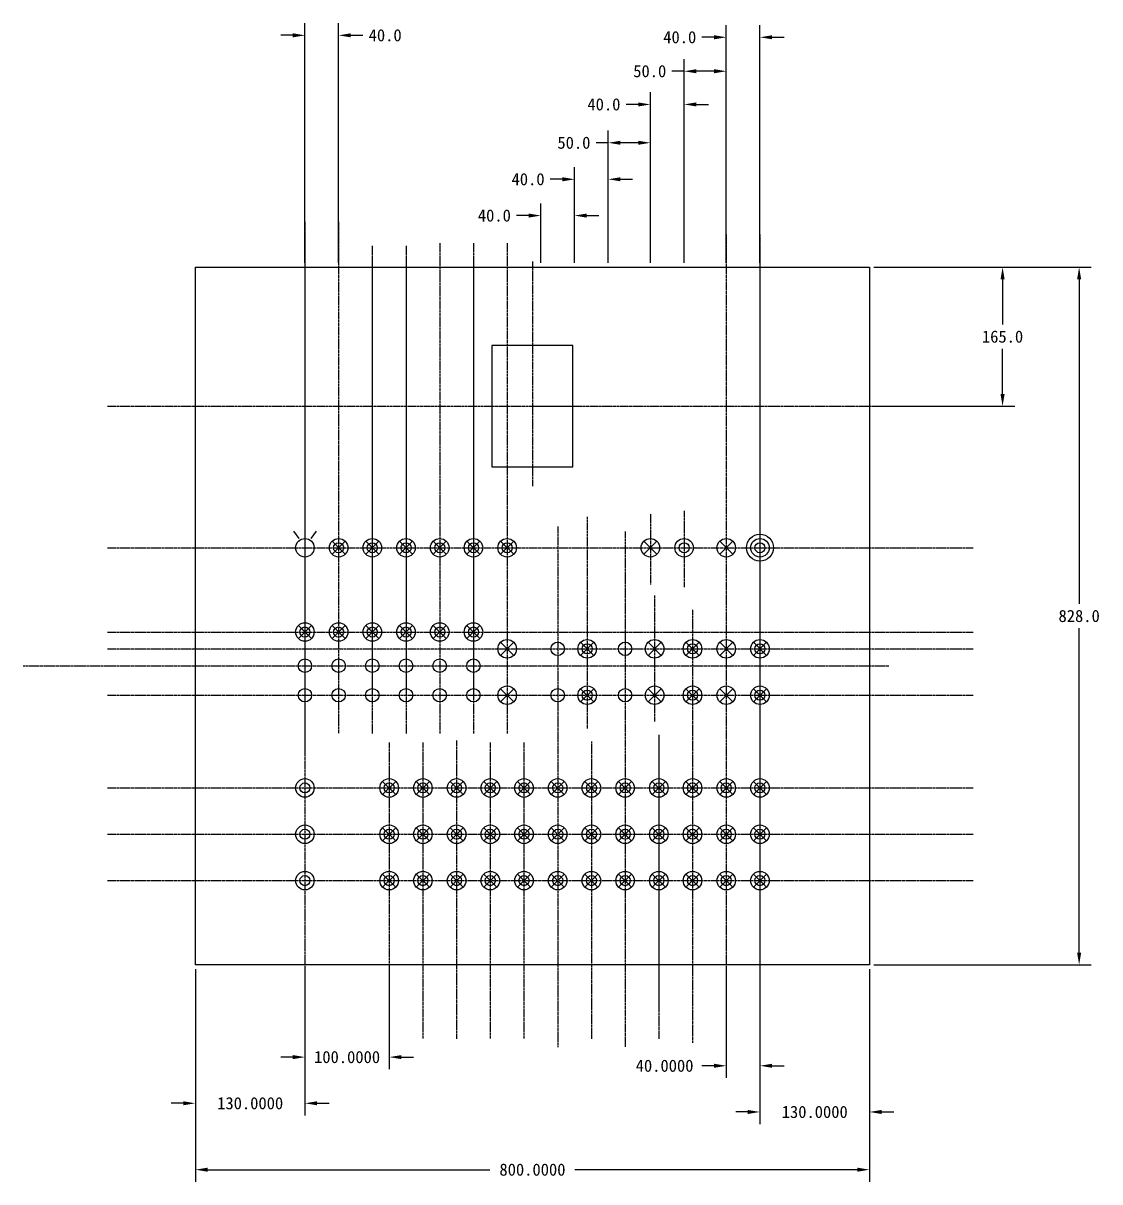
# Model space of a CAD drawing. Extents: x -1423 to 2287, y -3960 to 7.
# Drawn here: x -209 to 1069, y -3960 to -2585 of the extents above; entities that cross this region are included whole.
import ezdxf

# ---------------------------------------------------------------- set-up
doc = ezdxf.new("R2010")
doc.units = 0
doc.header["$MEASUREMENT"] = 0
doc.linetypes.add('CENTERX2', pattern=[4, 2.5, -0.5, 0.5, -0.5])
doc.layers.get('0').update_dxf_attribs({"linetype": 'CONTINUOUS'})
doc.layers.get('DEFPOINTS').update_dxf_attribs({"linetype": 'CONTINUOUS'})
doc.dimstyles.get("Standard").update_dxf_attribs({"dimtxt": 0.18, "dimasz": 0.18, "dimexe": 0.18, "dimexo": 0.0625, "dimgap": 0.09, "dimtad": 0, "dimtih": 1, "dimtoh": 1, "dimdec": 4, "dimzin": 0, "dimtxsty": 'STANDARD', "dimcen": 0.09, "dimazin": 3, "dimtfac": 1, "dimtdec": 4, "dimtofl": 0, "dimtmove": 0, "dimatfit": 3, "dimtolj": 1, "dimtzin": 0})

# ---------------------------------------------------------------- blocks, each defined once
blk = doc.blocks.new('*D20')
at = {"color": 0, "linetype": 'BYBLOCK'}
for p, q in [((445.9, -2870), (445.9, -2756.3)), ((485.9, -2870), (485.9, -2756.3)), ((431.5, -2770.7), (417.1, -2770.7)), ((500.3, -2770.7), (514.7, -2770.7))]:
    blk.add_line(p, q, dxfattribs=at)
for points in [[(431.5, -2768.3), (431.5, -2773.1), (445.9, -2770.7)], [(500.3, -2768.3), (500.3, -2773.1), (485.9, -2770.7)]]:
    blk.add_solid(points, dxfattribs=at)
at = {"layer": 'DEFPOINTS', "color": 0, "linetype": 'BYBLOCK'}
for p in [(445.9, -2770.7), (445.9, -2875), (485.9, -2875)]:
    blk.add_point(p, dxfattribs=at)
at = {"color": 0, "linetype": 'BYBLOCK', "insert": (390.7, -2770.7), "char_height": 14.4, "attachment_point": 5}
blk.add_mtext('\\A1;40.0', dxfattribs=at)
blk = doc.blocks.new('*D21')
at = {"color": 0, "linetype": 'BYBLOCK'}
for p, q in [((485.9, -2870), (485.9, -2713)), ((535.9, -2870), (535.9, -2713)), ((485.9, -2727.4), (471.5, -2727.4)), ((521.5, -2727.4), (500.3, -2727.4))]:
    blk.add_line(p, q, dxfattribs=at)
for points in [[(500.3, -2725), (500.3, -2729.8), (485.9, -2727.4)], [(521.5, -2725), (521.5, -2729.8), (535.9, -2727.4)]]:
    blk.add_solid(points, dxfattribs=at)
at = {"layer": 'DEFPOINTS', "color": 0, "linetype": 'BYBLOCK'}
for p in [(485.9, -2727.4), (485.9, -2875), (535.9, -2875)]:
    blk.add_point(p, dxfattribs=at)
at = {"color": 0, "linetype": 'BYBLOCK', "insert": (445.1, -2727.4), "char_height": 14.4, "attachment_point": 5}
blk.add_mtext('\\A1;50.0', dxfattribs=at)
blk = doc.blocks.new('*D22')
at = {"color": 0, "linetype": 'BYBLOCK'}
for p, q in [((535.9, -2870), (535.9, -2667.5)), ((575.9, -2870), (575.9, -2667.5)), ((521.5, -2681.9), (507.1, -2681.9)), ((590.3, -2681.9), (604.7, -2681.9))]:
    blk.add_line(p, q, dxfattribs=at)
for points in [[(521.5, -2679.5), (521.5, -2684.3), (535.9, -2681.9)], [(590.3, -2679.5), (590.3, -2684.3), (575.9, -2681.9)]]:
    blk.add_solid(points, dxfattribs=at)
at = {"layer": 'DEFPOINTS', "color": 0, "linetype": 'BYBLOCK'}
for p in [(535.9, -2681.9), (535.9, -2875), (575.9, -2875)]:
    blk.add_point(p, dxfattribs=at)
at = {"color": 0, "linetype": 'BYBLOCK', "insert": (480.7, -2681.9), "char_height": 14.4, "attachment_point": 5}
blk.add_mtext('\\A1;40.0', dxfattribs=at)
blk = doc.blocks.new('*D23')
at = {"color": 0, "linetype": 'BYBLOCK'}
for p, q in [((-4.1, -3708), (-4.1, -3960.4)), ((795.9, -3708), (795.9, -3960.4)), ((10.3, -3946), (345.5, -3946)), ((781.5, -3946), (446.3, -3946))]:
    blk.add_line(p, q, dxfattribs=at)
for points in [[(10.3, -3943.6), (10.3, -3948.4), (-4.1, -3946)], [(781.5, -3943.6), (781.5, -3948.4), (795.9, -3946)]]:
    blk.add_solid(points, dxfattribs=at)
at = {"layer": 'DEFPOINTS', "color": 0, "linetype": 'BYBLOCK'}
for p in [(-4.1, -3703), (795.9, -3703), (795.9, -3946)]:
    blk.add_point(p, dxfattribs=at)
at = {"color": 0, "linetype": 'BYBLOCK', "insert": (395.9, -3946), "char_height": 14.4, "attachment_point": 5}
blk.add_mtext('\\A1;800.0000', dxfattribs=at)
blk = doc.blocks.new('*D24')
at = {"color": 0, "linetype": 'BYBLOCK'}
for p, q in [((125.9, -2870), (125.9, -2585.5)), ((165.9, -2870), (165.9, -2585.5)), ((111.5, -2599.9), (97.1, -2599.9)), ((180.3, -2599.9), (194.7, -2599.9))]:
    blk.add_line(p, q, dxfattribs=at)
for points in [[(111.5, -2597.5), (111.5, -2602.3), (125.9, -2599.9)], [(180.3, -2597.5), (180.3, -2602.3), (165.9, -2599.9)]]:
    blk.add_solid(points, dxfattribs=at)
at = {"layer": 'DEFPOINTS', "color": 0, "linetype": 'BYBLOCK'}
for p in [(165.9, -2599.9), (125.9, -2875), (165.9, -2875)]:
    blk.add_point(p, dxfattribs=at)
at = {"color": 0, "linetype": 'BYBLOCK', "insert": (221.1, -2599.9), "char_height": 14.4, "attachment_point": 5}
blk.add_mtext('\\A1;40.0', dxfattribs=at)
blk = doc.blocks.new('*D25')
at = {"color": 0, "linetype": 'BYBLOCK'}
for p, q in [((125.9, -3708), (125.9, -3826.8)), ((225.9, -3708), (225.9, -3826.8)), ((111.5, -3812.4), (97.1, -3812.4)), ((240.3, -3812.4), (254.7, -3812.4))]:
    blk.add_line(p, q, dxfattribs=at)
for points in [[(111.5, -3810), (111.5, -3814.8), (125.9, -3812.4)], [(240.3, -3810), (240.3, -3814.8), (225.9, -3812.4)]]:
    blk.add_solid(points, dxfattribs=at)
at = {"layer": 'DEFPOINTS', "color": 0, "linetype": 'BYBLOCK'}
for p in [(125.9, -3703), (225.9, -3703), (225.9, -3812.4)]:
    blk.add_point(p, dxfattribs=at)
at = {"color": 0, "linetype": 'BYBLOCK', "insert": (175.9, -3812.4), "char_height": 14.4, "attachment_point": 5}
blk.add_mtext('\\A1;100.0000', dxfattribs=at)
blk = doc.blocks.new('*D26')
at = {"color": 0, "linetype": 'BYBLOCK'}
for p, q in [((-4.1, -3708), (-4.1, -3881.6)), ((125.9, -3708), (125.9, -3881.6)), ((-18.5, -3867.2), (-32.9, -3867.2)), ((140.3, -3867.2), (154.7, -3867.2))]:
    blk.add_line(p, q, dxfattribs=at)
for points in [[(-18.5, -3864.8), (-18.5, -3869.6), (-4.1, -3867.2)], [(140.3, -3864.8), (140.3, -3869.6), (125.9, -3867.2)]]:
    blk.add_solid(points, dxfattribs=at)
at = {"layer": 'DEFPOINTS', "color": 0, "linetype": 'BYBLOCK'}
for p in [(-4.1, -3703), (125.9, -3703), (125.9, -3867.2)]:
    blk.add_point(p, dxfattribs=at)
at = {"color": 0, "linetype": 'BYBLOCK', "insert": (60.9, -3867.2), "char_height": 14.4, "attachment_point": 5}
blk.add_mtext('\\A1;130.0000', dxfattribs=at)
blk = doc.blocks.new('*D27')
at = {"color": 0, "linetype": 'BYBLOCK'}
for p, q in [((405.9, -2870), (405.9, -2799.4)), ((445.9, -2870), (445.9, -2799.4)), ((391.5, -2813.8), (377.1, -2813.8)), ((460.3, -2813.8), (474.7, -2813.8))]:
    blk.add_line(p, q, dxfattribs=at)
for points in [[(391.5, -2811.4), (391.5, -2816.2), (405.9, -2813.8)], [(460.3, -2811.4), (460.3, -2816.2), (445.9, -2813.8)]]:
    blk.add_solid(points, dxfattribs=at)
at = {"layer": 'DEFPOINTS', "color": 0, "linetype": 'BYBLOCK'}
for p in [(405.9, -2813.8), (405.9, -2875), (445.9, -2875)]:
    blk.add_point(p, dxfattribs=at)
at = {"color": 0, "linetype": 'BYBLOCK', "insert": (350.7, -2813.8), "char_height": 14.4, "attachment_point": 5}
blk.add_mtext('\\A1;40.0', dxfattribs=at)
blk = doc.blocks.new('*D28')
at = {"color": 0, "linetype": 'BYBLOCK'}
for p, q in [((575.9, -2870), (575.9, -2628.1)), ((625.9, -2870), (625.9, -2628.1)), ((575.9, -2642.5), (561.5, -2642.5)), ((611.5, -2642.5), (590.3, -2642.5))]:
    blk.add_line(p, q, dxfattribs=at)
for points in [[(590.3, -2640.1), (590.3, -2644.9), (575.9, -2642.5)], [(611.5, -2640.1), (611.5, -2644.9), (625.9, -2642.5)]]:
    blk.add_solid(points, dxfattribs=at)
at = {"layer": 'DEFPOINTS', "color": 0, "linetype": 'BYBLOCK'}
for p in [(575.9, -2642.5), (575.9, -2875), (625.9, -2875)]:
    blk.add_point(p, dxfattribs=at)
at = {"color": 0, "linetype": 'BYBLOCK', "insert": (535.1, -2642.5), "char_height": 14.4, "attachment_point": 5}
blk.add_mtext('\\A1;50.0', dxfattribs=at)
blk = doc.blocks.new('*D29')
at = {"color": 0, "linetype": 'BYBLOCK'}
for p, q in [((625.9, -2870), (625.9, -2587.8)), ((665.9, -2870), (665.9, -2587.8)), ((611.5, -2602.2), (597.1, -2602.2)), ((680.3, -2602.2), (694.7, -2602.2))]:
    blk.add_line(p, q, dxfattribs=at)
for points in [[(611.5, -2599.8), (611.5, -2604.6), (625.9, -2602.2)], [(680.3, -2599.8), (680.3, -2604.6), (665.9, -2602.2)]]:
    blk.add_solid(points, dxfattribs=at)
at = {"layer": 'DEFPOINTS', "color": 0, "linetype": 'BYBLOCK'}
for p in [(625.9, -2602.2), (625.9, -2875), (665.9, -2875)]:
    blk.add_point(p, dxfattribs=at)
at = {"color": 0, "linetype": 'BYBLOCK', "insert": (570.7, -2602.2), "char_height": 14.4, "attachment_point": 5}
blk.add_mtext('\\A1;40.0', dxfattribs=at)
blk = doc.blocks.new('*D30')
at = {"color": 0, "linetype": 'BYBLOCK'}
for p, q in [((800.9, -2875), (968.2, -2875)), ((953.8, -2889.4), (953.8, -2943.1)), ((953.8, -3025.6), (953.8, -2971.9)), ((800.9, -3040), (968.2, -3040))]:
    blk.add_line(p, q, dxfattribs=at)
for points in [[(951.4, -2889.4), (956.2, -2889.4), (953.8, -2875)], [(951.4, -3025.6), (956.2, -3025.6), (953.8, -3040)]]:
    blk.add_solid(points, dxfattribs=at)
at = {"layer": 'DEFPOINTS', "color": 0, "linetype": 'BYBLOCK'}
for p in [(795.9, -2875), (795.9, -3040), (953.8, -3040)]:
    blk.add_point(p, dxfattribs=at)
at = {"color": 0, "linetype": 'BYBLOCK', "insert": (953.8, -2957.5), "char_height": 14.4, "attachment_point": 5}
blk.add_mtext('\\A1;165.0', dxfattribs=at)
blk = doc.blocks.new('*D31')
at = {"color": 0, "linetype": 'BYBLOCK'}
for p, q in [((800.9, -2875), (1059.1, -2875)), ((1044.7, -2889.4), (1044.7, -3274.6)), ((1044.7, -3688.6), (1044.7, -3303.4)), ((800.9, -3703), (1059.1, -3703))]:
    blk.add_line(p, q, dxfattribs=at)
for points in [[(1042.3, -2889.4), (1047.1, -2889.4), (1044.7, -2875)], [(1042.3, -3688.6), (1047.1, -3688.6), (1044.7, -3703)]]:
    blk.add_solid(points, dxfattribs=at)
at = {"layer": 'DEFPOINTS', "color": 0, "linetype": 'BYBLOCK'}
for p in [(795.9, -2875), (795.9, -3703), (1044.7, -3703)]:
    blk.add_point(p, dxfattribs=at)
at = {"color": 0, "linetype": 'BYBLOCK', "insert": (1044.7, -3289), "char_height": 14.4, "attachment_point": 5}
blk.add_mtext('\\A1;828.0', dxfattribs=at)
blk = doc.blocks.new('*D37')
at = {"color": 0, "linetype": 'BYBLOCK'}
for p, q in [((625.9, -3708), (625.9, -3837.1)), ((665.9, -3708), (665.9, -3837.1)), ((611.5, -3822.7), (597.1, -3822.7)), ((680.3, -3822.7), (694.7, -3822.7))]:
    blk.add_line(p, q, dxfattribs=at)
for points in [[(611.5, -3820.3), (611.5, -3825.1), (625.9, -3822.7)], [(680.3, -3820.3), (680.3, -3825.1), (665.9, -3822.7)]]:
    blk.add_solid(points, dxfattribs=at)
at = {"layer": 'DEFPOINTS', "color": 0, "linetype": 'BYBLOCK'}
for p in [(625.9, -3703), (665.9, -3703), (625.9, -3822.7)]:
    blk.add_point(p, dxfattribs=at)
at = {"color": 0, "linetype": 'BYBLOCK', "insert": (552.7, -3822.7), "char_height": 14.4, "attachment_point": 5}
blk.add_mtext('\\A1;40.0000', dxfattribs=at)
blk = doc.blocks.new('*D38')
at = {"color": 0, "linetype": 'BYBLOCK'}
for p, q in [((665.9, -3708), (665.9, -3891.9)), ((795.9, -3708), (795.9, -3891.9)), ((651.5, -3877.5), (637.1, -3877.5)), ((810.3, -3877.5), (824.7, -3877.5))]:
    blk.add_line(p, q, dxfattribs=at)
for points in [[(651.5, -3875.1), (651.5, -3879.9), (665.9, -3877.5)], [(810.3, -3875.1), (810.3, -3879.9), (795.9, -3877.5)]]:
    blk.add_solid(points, dxfattribs=at)
at = {"layer": 'DEFPOINTS', "color": 0, "linetype": 'BYBLOCK'}
for p in [(665.9, -3703), (795.9, -3703), (665.9, -3877.5)]:
    blk.add_point(p, dxfattribs=at)
at = {"color": 0, "linetype": 'BYBLOCK', "insert": (730.9, -3877.5), "char_height": 14.4, "attachment_point": 5}
blk.add_mtext('\\A1;130.0000', dxfattribs=at)

msp = doc.modelspace()

# ---------------------------------------------------------------- linework, layer by layer
at = {"linetype": 'CENTERX2'}
for p, q in [((125.86028, -2821.30904), (125.86028, -3448.92799)), ((165.86028, -2821.30904), (165.86028, -3428.49845)), ((125.86028, -2833.6818), (125.86028, -3432.2498)), ((125.86028, -2836.30904), (125.86028, -3800.51336)), ((625.86028, -2836.30904), (625.86028, -3800.51336)), ((665.86028, -2836.30904), (665.86028, -3800.51336)), ((205.86028, -2849.77693), (205.86028, -3428.49845)), ((245.86028, -2849.77693), (245.86028, -3428.49845)), ((285.86028, -2846.4415), (285.86028, -3428.49845)), ((325.86028, -2846.4415), (325.86028, -3428.49845)), ((365.86028, -2846.4415), (365.86028, -3428.49845)), ((665.86028, -2848.6818), (665.86028, -3763.37495)), ((205.86028, -2862.14969), (205.86028, -3381.82026)), ((245.86028, -2862.14969), (245.86028, -3381.82026)), ((325.86028, -2862.14969), (325.86028, -3381.82026)), ((395.86028, -2868.24482), (395.86028, -3135.00826)), ((-108.50381, -3039.96059), (918.8545, -3039.96059)), ((460.86028, -3171.30086), (460.86028, -3423.02156)), ((535.86028, -3167.99641), (535.86028, -3251.95361)), ((575.86028, -3164.28391), (575.86028, -3255.08657)), ((425.86028, -3182.89868), (425.86028, -3800.51336)), ((505.86028, -3188.80277), (505.86028, -3800.51336)), ((-108.50381, -3207.96059), (918.8545, -3207.96059)), ((540.86028, -3264.48549), (540.86028, -3414.30918)), ((585.86028, -3281.57413), (585.86028, -3795.51336)), ((-108.50381, -3307.96059), (918.8545, -3307.96059)), ((-108.50381, -3327.96059), (918.8545, -3327.96059)), ((-208.50381, -3347.96059), (818.8545, -3347.96059)), ((-108.50381, -3382.96059), (918.8545, -3382.96059)), ((305.86028, -3436.65036), (305.86028, -3790.51336)), ((545.86028, -3429.87776), (545.86028, -3753.37495)), ((545.86028, -3436.68379), (545.86028, -3790.51336)), ((225.86028, -3439.00987), (225.86028, -3790.51336)), ((265.86028, -3439.00987), (265.86028, -3790.51336)), ((345.86028, -3439.00987), (345.86028, -3753.37495)), ((345.86028, -3439.00987), (345.86028, -3790.51336)), ((385.86028, -3439.00987), (385.86028, -3790.51336)), ((465.86028, -3437.92126), (465.86028, -3790.51336)), ((-108.50381, -3492.96059), (918.8545, -3492.96059)), ((-108.50381, -3547.96059), (918.8545, -3547.96059)), ((-108.50381, -3602.96059), (918.8545, -3602.96059))]:
    msp.add_line(p, q, dxfattribs=at)
for p, q in [((-4.13972, -2874.96059), (795.86028, -2874.96059)), ((-4.13972, -3702.96059), (-4.13972, -2874.96059)), ((795.86028, -2874.96059), (795.86028, -3702.96059)), ((347.86028, -2967.96059), (347.86028, -3111.96059)), ((443.86028, -2967.96059), (347.86028, -2967.96059)), ((443.86028, -3039.96059), (443.86028, -2967.96059)), ((443.86028, -3063.96059), (443.86028, -3017.07422)), ((395.86028, -3039.96059), (443.86028, -3039.96059)), ((443.86028, -3111.96059), (443.86028, -3063.96059)), ((347.86028, -3111.96059), (443.86028, -3111.96059)), ((112.3867, -3188.34937), (118.73976, -3197.07675)), ((139.33386, -3188.34937), (132.9808, -3197.07675)), ((173.63845, -3200.18241), (158.0821, -3215.73876)), ((158.0821, -3200.18241), (173.63845, -3215.73876)), ((213.63845, -3200.18241), (198.0821, -3215.73876)), ((198.0821, -3200.18241), (213.63845, -3215.73876)), ((238.0821, -3200.18241), (253.63845, -3215.73876)), ((253.63845, -3200.18241), (238.0821, -3215.73876)), ((278.0821, -3200.18241), (293.63845, -3215.73876)), ((293.63845, -3200.18241), (278.0821, -3215.73876)), ((318.0821, -3200.18241), (333.63845, -3215.73876)), ((333.63845, -3200.18241), (318.0821, -3215.73876)), ((373.63845, -3200.18241), (358.0821, -3215.73876)), ((358.0821, -3200.18241), (373.63845, -3215.73876)), ((543.63845, -3200.18241), (528.0821, -3215.73876)), ((528.0821, -3200.18241), (543.63845, -3215.73876)), ((618.0821, -3200.18241), (633.63845, -3215.73876)), ((633.63845, -3200.18241), (618.0821, -3215.73876)), ((118.0821, -3300.18241), (133.63845, -3315.73876)), ((133.63845, -3300.18241), (118.0821, -3315.73876)), ((173.63845, -3300.18241), (158.0821, -3315.73876)), ((158.0821, -3300.18241), (173.63845, -3315.73876)), ((213.63845, -3300.18241), (198.0821, -3315.73876)), ((198.0821, -3300.18241), (213.63845, -3315.73876)), ((253.63845, -3300.18241), (238.0821, -3315.73876)), ((238.0821, -3300.18241), (253.63845, -3315.73876)), ((278.0821, -3300.18241), (293.63845, -3315.73876)), ((293.63845, -3300.18241), (278.0821, -3315.73876)), ((318.0821, -3300.18241), (333.63845, -3315.73876)), ((333.63845, -3300.18241), (318.0821, -3315.73876)), ((373.63845, -3320.18241), (358.0821, -3335.73876)), ((358.0821, -3320.18241), (373.63845, -3335.73876)), ((468.63845, -3320.18241), (453.0821, -3335.73876)), ((453.0821, -3320.18241), (468.63845, -3335.73876)), ((548.63845, -3320.18241), (533.0821, -3335.73876)), ((533.0821, -3320.18241), (548.63845, -3335.73876)), ((578.0821, -3320.18241), (593.63845, -3335.73876)), ((593.63845, -3320.18241), (578.0821, -3335.73876)), ((618.0821, -3320.18241), (633.63845, -3335.73876)), ((633.63845, -3320.18241), (618.0821, -3335.73876)), ((673.63845, -3320.18241), (658.0821, -3335.73876)), ((658.0821, -3320.18241), (673.63845, -3335.73876)), ((373.63845, -3375.18241), (358.0821, -3390.73876)), ((358.0821, -3375.18241), (373.63845, -3390.73876)), ((453.0821, -3375.18241), (468.63845, -3390.73876)), ((468.63845, -3375.18241), (453.0821, -3390.73876)), ((533.0821, -3375.18241), (548.63845, -3390.73876)), ((548.63845, -3375.18241), (533.0821, -3390.73876)), ((593.63845, -3375.18241), (578.0821, -3390.73876)), ((578.0821, -3375.18241), (593.63845, -3390.73876)), ((633.63845, -3375.18241), (618.0821, -3390.73876)), ((618.0821, -3375.18241), (633.63845, -3390.73876)), ((658.0821, -3375.18241), (673.63845, -3390.73876)), ((673.63845, -3375.18241), (658.0821, -3390.73876)), ((233.63845, -3485.18241), (218.0821, -3500.73876)), ((218.0821, -3485.18241), (233.63845, -3500.73876)), ((258.0821, -3485.18241), (273.63845, -3500.73876)), ((273.63845, -3485.18241), (258.0821, -3500.73876)), ((298.0821, -3485.18241), (313.63845, -3500.73876)), ((313.63845, -3485.18241), (298.0821, -3500.73876)), ((353.63845, -3485.18241), (338.0821, -3500.73876)), ((338.0821, -3485.18241), (353.63845, -3500.73876)), ((393.63845, -3485.18241), (378.0821, -3500.73876)), ((378.0821, -3485.18241), (393.63845, -3500.73876)), ((418.0821, -3485.18241), (433.63845, -3500.73876)), ((433.63845, -3485.18241), (418.0821, -3500.73876)), ((473.63845, -3485.18241), (458.0821, -3500.73876)), ((458.0821, -3485.18241), (473.63845, -3500.73876)), ((513.63845, -3485.18241), (498.0821, -3500.73876)), ((498.0821, -3485.18241), (513.63845, -3500.73876)), ((538.0821, -3485.18241), (553.63845, -3500.73876)), ((553.63845, -3485.18241), (538.0821, -3500.73876)), ((593.63845, -3485.18241), (578.0821, -3500.73876)), ((578.0821, -3485.18241), (593.63845, -3500.73876)), ((618.0821, -3485.18241), (633.63845, -3500.73876)), ((633.63845, -3485.18241), (618.0821, -3500.73876)), ((673.63845, -3485.18241), (658.0821, -3500.73876)), ((658.0821, -3485.18241), (673.63845, -3500.73876)), ((218.0821, -3540.18241), (233.63845, -3555.73876)), ((233.63845, -3540.18241), (218.0821, -3555.73876)), ((273.63845, -3540.18241), (258.0821, -3555.73876)), ((258.0821, -3540.18241), (273.63845, -3555.73876)), ((313.63845, -3540.18241), (298.0821, -3555.73876)), ((298.0821, -3540.18241), (313.63845, -3555.73876)), ((338.0821, -3540.18241), (353.63845, -3555.73876)), ((353.63845, -3540.18241), (338.0821, -3555.73876)), ((378.0821, -3540.18241), (393.63845, -3555.73876)), ((393.63845, -3540.18241), (378.0821, -3555.73876)), ((433.63845, -3540.18241), (418.0821, -3555.73876)), ((418.0821, -3540.18241), (433.63845, -3555.73876)), ((458.0821, -3540.18241), (473.63845, -3555.73876)), ((473.63845, -3540.18241), (458.0821, -3555.73876)), ((498.0821, -3540.18241), (513.63845, -3555.73876)), ((513.63845, -3540.18241), (498.0821, -3555.73876)), ((553.63845, -3540.18241), (538.0821, -3555.73876)), ((538.0821, -3540.18241), (553.63845, -3555.73876)), ((578.0821, -3540.18241), (593.63845, -3555.73876)), ((593.63845, -3540.18241), (578.0821, -3555.73876)), ((633.63845, -3540.18241), (618.0821, -3555.73876)), ((618.0821, -3540.18241), (633.63845, -3555.73876)), ((658.0821, -3540.18241), (673.63845, -3555.73876)), ((673.63845, -3540.18241), (658.0821, -3555.73876)), ((233.63845, -3595.18241), (218.0821, -3610.73876)), ((218.0821, -3595.18241), (233.63845, -3610.73876)), ((258.0821, -3595.18241), (273.63845, -3610.73876)), ((273.63845, -3595.18241), (258.0821, -3610.73876)), ((298.0821, -3595.18241), (313.63845, -3610.73876)), ((313.63845, -3595.18241), (298.0821, -3610.73876)), ((353.63845, -3595.18241), (338.0821, -3610.73876)), ((338.0821, -3595.18241), (353.63845, -3610.73876)), ((393.63845, -3595.18241), (378.0821, -3610.73876)), ((378.0821, -3595.18241), (393.63845, -3610.73876)), ((418.0821, -3595.18241), (433.63845, -3610.73876)), ((433.63845, -3595.18241), (418.0821, -3610.73876)), ((473.63845, -3595.18241), (458.0821, -3610.73876)), ((458.0821, -3595.18241), (473.63845, -3610.73876)), ((513.63845, -3595.18241), (498.0821, -3610.73876)), ((498.0821, -3595.18241), (513.63845, -3610.73876)), ((538.0821, -3595.18241), (553.63845, -3610.73876)), ((553.63845, -3595.18241), (538.0821, -3610.73876)), ((593.63845, -3595.18241), (578.0821, -3610.73876)), ((578.0821, -3595.18241), (593.63845, -3610.73876)), ((618.0821, -3595.18241), (633.63845, -3610.73876)), ((633.63845, -3595.18241), (618.0821, -3610.73876)), ((673.63845, -3595.18241), (658.0821, -3610.73876)), ((658.0821, -3595.18241), (673.63845, -3610.73876)), ((795.86028, -3702.96059), (-4.13972, -3702.96059))]:
    msp.add_line(p, q)
for centre, radius in [((125.86028, -3207.96059), 11), ((165.86028, -3207.96059), 11), ((165.86028, -3207.96059), 6), ((205.86028, -3207.96059), 11), ((205.86028, -3207.96059), 6), ((245.86028, -3207.96059), 11), ((245.86028, -3207.96059), 6), ((285.86028, -3207.96059), 11), ((285.86028, -3207.96059), 6), ((325.86028, -3207.96059), 11), ((325.86028, -3207.96059), 6), ((365.86028, -3207.96059), 11), ((365.86028, -3207.96059), 6), ((535.86028, -3207.96059), 11), ((575.86028, -3207.96059), 11), ((575.86028, -3207.96059), 6), ((625.86028, -3207.96059), 11), ((665.86028, -3207.96059), 16), ((665.86028, -3207.96059), 11), ((665.86028, -3207.96059), 6), ((125.86028, -3307.96059), 11), ((165.86028, -3307.96059), 11), ((205.86028, -3307.96059), 11), ((245.86028, -3307.96059), 11), ((285.86028, -3307.96059), 11), ((325.86028, -3307.96059), 11), ((125.86028, -3307.96059), 6), ((165.86028, -3307.96059), 6), ((205.86028, -3307.96059), 6), ((245.86028, -3307.96059), 6), ((285.86028, -3307.96059), 6), ((325.86028, -3307.96059), 6), ((365.86028, -3327.96059), 11), ((425.86028, -3327.96059), 8), ((460.86028, -3327.96059), 11), ((460.86028, -3327.96059), 6), ((505.86028, -3327.96059), 8), ((540.86028, -3327.96059), 11), ((585.86028, -3327.96059), 11), ((585.86028, -3327.96059), 6), ((625.86028, -3327.96059), 11), ((665.86028, -3327.96059), 11), ((665.86028, -3327.96059), 6), ((125.86028, -3347.96059), 8), ((165.86028, -3347.96059), 8), ((205.86028, -3347.96059), 8), ((245.86028, -3347.96059), 8), ((285.86028, -3347.96059), 8), ((325.86028, -3347.96059), 8), ((125.86028, -3382.96059), 8), ((165.86028, -3382.96059), 8), ((205.86028, -3382.96059), 8), ((245.86028, -3382.96059), 8), ((285.86028, -3382.96059), 8), ((325.86028, -3382.96059), 8), ((365.86028, -3382.96059), 11), ((425.86028, -3382.96059), 8), ((460.86028, -3382.96059), 11), ((460.86028, -3382.96059), 6), ((505.86028, -3382.96059), 8), ((540.86028, -3382.96059), 11), ((585.86028, -3382.96059), 11), ((585.86028, -3382.96059), 6), ((625.86028, -3382.96059), 11), ((665.86028, -3382.96059), 11), ((665.86028, -3382.96059), 6), ((125.86028, -3492.96059), 11), ((125.86028, -3492.96059), 6), ((225.86028, -3492.96059), 11), ((225.86028, -3492.96059), 6), ((265.86028, -3492.96059), 11), ((265.86028, -3492.96059), 6), ((305.86028, -3492.96059), 11), ((305.86028, -3492.96059), 6), ((345.86028, -3492.96059), 11), ((345.86028, -3492.96059), 6), ((385.86028, -3492.96059), 11), ((385.86028, -3492.96059), 6), ((425.86028, -3492.96059), 11), ((425.86028, -3492.96059), 6), ((465.86028, -3492.96059), 11), ((465.86028, -3492.96059), 6), ((505.86028, -3492.96059), 11), ((505.86028, -3492.96059), 6), ((545.86028, -3492.96059), 11), ((545.86028, -3492.96059), 6), ((585.86028, -3492.96059), 11), ((585.86028, -3492.96059), 6), ((625.86028, -3492.96059), 11), ((625.86028, -3492.96059), 6), ((665.86028, -3492.96059), 11), ((665.86028, -3492.96059), 6), ((125.86028, -3547.96059), 11), ((125.86028, -3547.96059), 6), ((225.86028, -3547.96059), 11), ((225.86028, -3547.96059), 6), ((265.86028, -3547.96059), 11), ((265.86028, -3547.96059), 6), ((305.86028, -3547.96059), 11), ((305.86028, -3547.96059), 6), ((345.86028, -3547.96059), 11), ((345.86028, -3547.96059), 6), ((385.86028, -3547.96059), 11), ((385.86028, -3547.96059), 6), ((425.86028, -3547.96059), 11), ((425.86028, -3547.96059), 6), ((465.86028, -3547.96059), 11), ((465.86028, -3547.96059), 6), ((505.86028, -3547.96059), 11), ((505.86028, -3547.96059), 6), ((545.86028, -3547.96059), 11), ((545.86028, -3547.96059), 6), ((585.86028, -3547.96059), 11), ((585.86028, -3547.96059), 6), ((625.86028, -3547.96059), 11), ((625.86028, -3547.96059), 6), ((665.86028, -3547.96059), 11), ((665.86028, -3547.96059), 6), ((125.86028, -3602.96059), 11), ((125.86028, -3602.96059), 6), ((225.86028, -3602.96059), 11), ((225.86028, -3602.96059), 6), ((265.86028, -3602.96059), 11), ((265.86028, -3602.96059), 6), ((305.86028, -3602.96059), 11), ((305.86028, -3602.96059), 6), ((345.86028, -3602.96059), 11), ((345.86028, -3602.96059), 6), ((385.86028, -3602.96059), 11), ((385.86028, -3602.96059), 6), ((425.86028, -3602.96059), 11), ((425.86028, -3602.96059), 6), ((465.86028, -3602.96059), 11), ((465.86028, -3602.96059), 6), ((505.86028, -3602.96059), 11), ((505.86028, -3602.96059), 6), ((545.86028, -3602.96059), 11), ((545.86028, -3602.96059), 6), ((585.86028, -3602.96059), 11), ((585.86028, -3602.96059), 6), ((625.86028, -3602.96059), 11), ((625.86028, -3602.96059), 6), ((665.86028, -3602.96059), 11), ((665.86028, -3602.96059), 6)]:
    msp.add_circle(centre, radius)

# ---------------------------------------------------------------- dimensions: what is measured, and where the dimension line sits
for base, p1, p2, override, picture, middle in [((165.86028, -2599.87138), (125.86028, -2874.96059), (165.86028, -2874.96059), {"dimscale": 80, "dimdec": 1, "dimtdec": 1}, '*D24', (221.06028, -2599.87138)), ((625.86028, -2602.15819), (665.86028, -2874.96059), (625.86028, -2874.96059), {"dimscale": 80, "dimdec": 1, "dimtdec": 1}, '*D29', (570.66028, -2602.15819)), ((575.86028, -2642.48397), (625.86028, -2874.96059), (575.86028, -2874.96059), {"dimscale": 80, "dimdec": 1, "dimtdec": 1}, '*D28', (535.06028, -2642.48397)), ((535.86028, -2681.89929), (575.86028, -2874.96059), (535.86028, -2874.96059), {"dimscale": 80, "dimdec": 1, "dimtdec": 1}, '*D22', (480.66028, -2681.89929)), ((485.86028, -2727.44787), (535.86028, -2874.96059), (485.86028, -2874.96059), {"dimscale": 80, "dimdec": 1, "dimtdec": 1}, '*D21', (445.06028, -2727.44787)), ((445.86028, -2770.67876), (485.86028, -2874.96059), (445.86028, -2874.96059), {"dimscale": 80, "dimdec": 1, "dimtdec": 1}, '*D20', (390.66028, -2770.67876)), ((795.86028, -3945.99241), (-4.13972, -3702.96059), (795.86028, -3702.96059), {"dimscale": 80}, '*D23', (395.86028, -3945.99241))]:
    dim = msp.add_linear_dim(base=base, p1=p1, p2=p2, dimstyle='STANDARD', override=override)
    dim.commit()
    dim.dimension.update_dxf_attribs({"geometry": picture, "text_midpoint": middle})
dim = msp.add_linear_dim(base=(405.86028, -2813.78408), p1=(445.86028, -2874.96059), p2=(405.86028, -2874.96059), dimstyle='STANDARD', override={"dimscale": 80, "dimdec": 1, "dimtdec": 1})
dim.commit()
dim.dimension.update_dxf_attribs({"geometry": '*D27', "text_midpoint": (350.66028, -2813.78408), "dimtype": 160})
for base, p2, picture, middle in [((953.78463, -3039.96059), (795.86028, -3039.96059), '*D30', (953.78463, -2957.46059)), ((1044.70191, -3702.96059), (795.86028, -3702.96059), '*D31', (1044.70191, -3288.96059))]:
    dim = msp.add_linear_dim(base=base, p1=(795.86028, -2874.96059), p2=p2, angle=90, dimstyle='STANDARD', override={"dimscale": 80, "dimdec": 1, "dimtdec": 1})
    dim.commit()
    dim.dimension.update_dxf_attribs({"geometry": picture, "text_midpoint": middle})
for p1, p2, distance, picture, middle in [((-4.13972, -3702.96059), (125.86028, -3702.96059), -164.25698, '*D26', (60.86028, -3867.21756)), ((125.86028, -3702.96059), (225.86028, -3702.96059), -109.45709, '*D25', (175.86028, -3812.41767)), ((665.86028, -3702.96059), (625.86028, -3702.96059), 119.73207, '*D37', (552.66028, -3822.69265)), ((795.86028, -3702.96059), (665.86028, -3702.96059), 174.53196, '*D38', (730.86028, -3877.49254))]:
    dim = msp.add_aligned_dim(p1=p1, p2=p2, distance=distance, dimstyle='STANDARD', override={"dimscale": 80})
    dim.commit()
    dim.dimension.update_dxf_attribs({"geometry": picture, "text_midpoint": middle})

doc.saveas('drawing.dxf')
